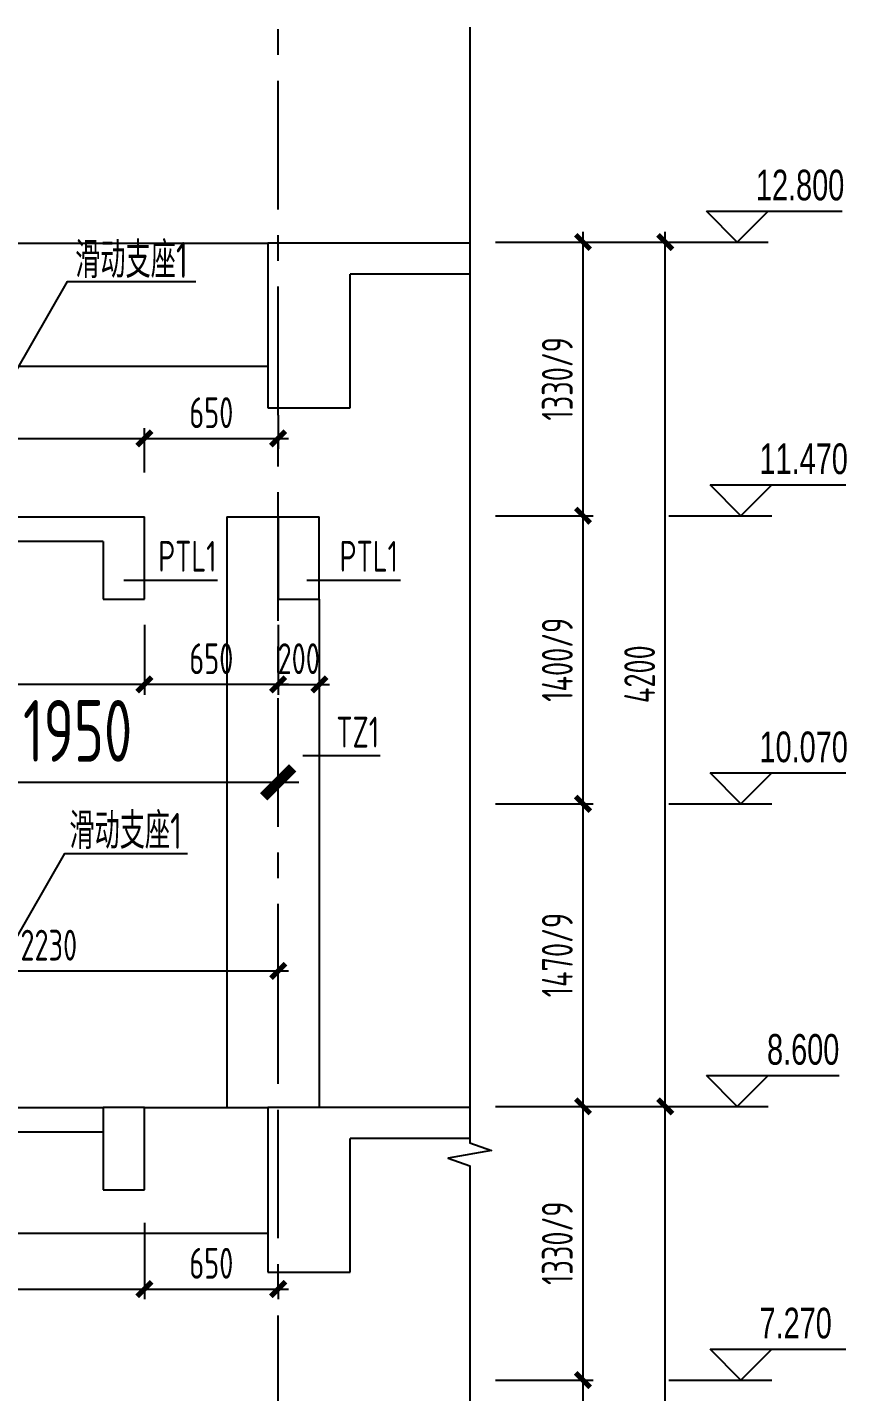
# Model space of a CAD drawing. Extents: x -187783 to -105087, y -63171 to 78346.
# Drawn here: x -119514 to -115531, y 4365 to 10995 of the extents above; entities that cross this region are included whole.
import ezdxf

# ---------------------------------------------------------------- set-up
doc = ezdxf.new("R2010")
doc.units = 0
doc.header["$LTSCALE"] = 500
doc.linetypes.add('CENTER', pattern=[2, 1.25, -0.25, 0.25, -0.25])
doc.linetypes.add('DASH', pattern=[0.35, 0.25, -0.1])
doc.layers.get('0').update_dxf_attribs({"linetype": 'CONTINUOUS'})
doc.layers.get('Defpoints').update_dxf_attribs({"color": 167, "linetype": 'CONTINUOUS'})
for name, color, linetype in [('A_STR-砼墙', 51, 'CONTINUOUS'), ('AXIS', 253, 'CENTER'), ('DIM', 3, 'CONTINUOUS'), ('PUB_TEXT', 7, 'CONTINUOUS'), ('s-beam', 4, 'DASH'), ('s-colu', 40, 'CONTINUOUS'), ('s-dim', 3, 'CONTINUOUS'), ('S_TEXT', 7, 'CONTINUOUS'), ('S_THIN', 7, 'CONTINUOUS'), ('三跑梯段-8-12$0$A_STR-砼墙', 51, 'CONTINUOUS')]:
    doc.layers.add(name, color=color, linetype=linetype)
doc.styles.add('_TCH_DIM', font='ros.shx', dxfattribs={"width": 0.8, "bigfont": 'jd.shx'})
doc.styles.add('TSSD_Dimension', font='tssdeng.shx', dxfattribs={"width": 0.7, "bigfont": 'TSSDCHN.SHX'})
doc.styles.add('TSSD_Rein', font='Tssdeng.shx', dxfattribs={"width": 0.7, "bigfont": 'hztxt.shx'})
doc.dimstyles.new('TSSD_100_100', dxfattribs={"dimtxt": 300, "dimasz": 100, "dimexe": 100, "dimexo": 250, "dimgap": 100, "dimtad": 1, "dimdec": 0, "dimzin": 0, "dimdsep": 46, "dimtxsty": 'TSSD_Dimension', "dimblk": 'ARCHTICK', "dimblk1": 'ARCHTICK', "dimblk2": 'ARCHTICK', "dimcen": 0, "dimdle": 100, "dimclrt": 7, "dimadec": 0, "dimazin": 0, "dimtfac": 1, "dimtdec": 0, "dimtix": 1, "dimtmove": 2, "dimatfit": 3, "dimfxl": 1, "dimtolj": 1, "dimtzin": 0, "dimarcsym": 0})
doc.dimstyles.new('TSSD_50_50', dxfattribs={"dimtxt": 150, "dimasz": 50, "dimexe": 50, "dimexo": 125, "dimgap": 50, "dimtad": 1, "dimdec": 0, "dimzin": 0, "dimdsep": 46, "dimtxsty": 'TSSD_Dimension', "dimblk": 'ARCHTICK', "dimblk1": 'ARCHTICK', "dimblk2": 'ARCHTICK', "dimcen": 0, "dimdle": 50, "dimclrt": 7, "dimadec": 0, "dimazin": 0, "dimtfac": 1, "dimtdec": 0, "dimtix": 1, "dimtmove": 2, "dimatfit": 3, "dimfxl": 1, "dimtolj": 1, "dimtzin": 0, "dimarcsym": 0})

# ---------------------------------------------------------------- blocks, each defined once
blk = doc.blocks.new('_ArchTick')
at = {"color": 0, "const_width": 0.5}
blk.add_lwpolyline([(-0.707, -0.707), (0.707, 0.707)], dxfattribs=at)
blk = doc.blocks.new('*D16')
at = {"layer": 'Defpoints', "color": 0, "transparency": 16777216}
for p in [(-117212.7, 5751.4), (-116412.7, 5751.4), (-117212.7, 1551.4)]:
    blk.add_point(p, dxfattribs=at)
at = {"layer": 's-dim', "color": 0, "lineweight": -2, "transparency": 16777216}
for p, q in [((-116412.7, 1501.4), (-116412.7, 5801.4)), ((-117087.7, 5751.4), (-116362.7, 5751.4)), ((-117087.7, 1551.4), (-116362.7, 1551.4))]:
    blk.add_line(p, q, dxfattribs=at)
at = {"layer": 's-dim', "color": 0, "lineweight": -2, "transparency": 16777216, "xscale": 50, "yscale": 50, "zscale": 50}
for p, rotation in [((-116412.7, 5751.4), 90), ((-116412.7, 1551.4), 270)]:
    blk.add_blockref('_ArchTick', p, dxfattribs=dict(at, rotation=rotation))
at = {"layer": 's-dim', "color": 7, "transparency": 16777216, "insert": (-116537.7, 3651.4), "char_height": 150, "attachment_point": 5, "rotation": 90, "style": 'TSSD_Dimension'}
blk.add_mtext('\\A1;4200', dxfattribs=at)
blk = doc.blocks.new('*D17')
at = {"layer": 'Defpoints', "color": 0, "transparency": 16777216}
for p in [(-117212.7, 9951.4), (-116412.7, 9951.4), (-117212.7, 5751.4)]:
    blk.add_point(p, dxfattribs=at)
at = {"layer": 's-dim', "color": 0, "lineweight": -2, "transparency": 16777216}
for p, q in [((-117087.7, 9951.4), (-116362.7, 9951.4)), ((-116412.7, 5701.4), (-116412.7, 10001.4)), ((-117087.7, 5751.4), (-116362.7, 5751.4))]:
    blk.add_line(p, q, dxfattribs=at)
at = {"layer": 's-dim', "color": 0, "lineweight": -2, "transparency": 16777216, "xscale": 50, "yscale": 50, "zscale": 50}
for p, rotation in [((-116412.7, 9951.4), 90), ((-116412.7, 5751.4), 270)]:
    blk.add_blockref('_ArchTick', p, dxfattribs=dict(at, rotation=rotation))
at = {"layer": 's-dim', "color": 7, "transparency": 16777216, "insert": (-116537.7, 7851.4), "char_height": 150, "attachment_point": 5, "rotation": 90, "style": 'TSSD_Dimension'}
blk.add_mtext('\\A1;4200', dxfattribs=at)
blk = doc.blocks.new('*D18')
at = {"layer": 'Defpoints', "color": 0, "transparency": 16777216}
for p in [(-117362.7, 9951.4), (-116812.7, 9951.4), (-117362.7, 8621.4)]:
    blk.add_point(p, dxfattribs=at)
at = {"layer": 's-dim', "color": 0, "lineweight": -2, "transparency": 16777216}
for p, q in [((-117237.7, 9951.4), (-116762.7, 9951.4)), ((-116812.7, 8571.4), (-116812.7, 10001.4)), ((-117237.7, 8621.4), (-116762.7, 8621.4))]:
    blk.add_line(p, q, dxfattribs=at)
at = {"layer": 's-dim', "color": 0, "lineweight": -2, "transparency": 16777216, "xscale": 50, "yscale": 50, "zscale": 50}
for p, rotation in [((-116812.7, 9951.4), 90), ((-116812.7, 8621.4), 270)]:
    blk.add_blockref('_ArchTick', p, dxfattribs=dict(at, rotation=rotation))
at = {"layer": 's-dim', "color": 7, "transparency": 16777216, "insert": (-116937.7, 9286.4), "char_height": 150, "attachment_point": 5, "rotation": 90, "style": 'TSSD_Dimension'}
blk.add_mtext('\\A1;1330/9', dxfattribs=at)
blk = doc.blocks.new('*D19')
at = {"layer": 'Defpoints', "color": 0, "transparency": 16777216}
for p in [(-117362.7, 8621.4), (-116812.7, 8621.4), (-117362.7, 7221.4)]:
    blk.add_point(p, dxfattribs=at)
at = {"layer": 's-dim', "color": 0, "lineweight": -2, "transparency": 16777216}
for p, q in [((-117237.7, 8621.4), (-116762.7, 8621.4)), ((-116812.7, 7171.4), (-116812.7, 8671.4)), ((-117237.7, 7221.4), (-116762.7, 7221.4))]:
    blk.add_line(p, q, dxfattribs=at)
at = {"layer": 's-dim', "color": 0, "lineweight": -2, "transparency": 16777216, "xscale": 50, "yscale": 50, "zscale": 50}
for p, rotation in [((-116812.7, 8621.4), 90), ((-116812.7, 7221.4), 270)]:
    blk.add_blockref('_ArchTick', p, dxfattribs=dict(at, rotation=rotation))
at = {"layer": 's-dim', "color": 7, "transparency": 16777216, "insert": (-116937.7, 7921.4), "char_height": 150, "attachment_point": 5, "rotation": 90, "style": 'TSSD_Dimension'}
blk.add_mtext('\\A1;1400/9', dxfattribs=at)
blk = doc.blocks.new('*D20')
at = {"layer": 'Defpoints', "color": 0, "transparency": 16777216}
for p in [(-117362.7, 7221.4), (-116812.7, 7221.4), (-117362.7, 5751.4)]:
    blk.add_point(p, dxfattribs=at)
at = {"layer": 's-dim', "color": 0, "lineweight": -2, "transparency": 16777216}
for p, q in [((-116812.7, 5701.4), (-116812.7, 7271.4)), ((-117237.7, 7221.4), (-116762.7, 7221.4)), ((-117237.7, 5751.4), (-116762.7, 5751.4))]:
    blk.add_line(p, q, dxfattribs=at)
at = {"layer": 's-dim', "color": 0, "lineweight": -2, "transparency": 16777216, "xscale": 50, "yscale": 50, "zscale": 50}
for p, rotation in [((-116812.7, 7221.4), 90), ((-116812.7, 5751.4), 270)]:
    blk.add_blockref('_ArchTick', p, dxfattribs=dict(at, rotation=rotation))
at = {"layer": 's-dim', "color": 7, "transparency": 16777216, "insert": (-116937.7, 6486.4), "char_height": 150, "attachment_point": 5, "rotation": 90, "style": 'TSSD_Dimension'}
blk.add_mtext('\\A1;1470/9', dxfattribs=at)
blk = doc.blocks.new('*D21')
at = {"layer": 'Defpoints', "color": 0, "transparency": 16777216}
for p in [(-117362.7, 5751.4), (-116812.7, 5751.4), (-117362.7, 4421.4)]:
    blk.add_point(p, dxfattribs=at)
at = {"layer": 's-dim', "color": 0, "lineweight": -2, "transparency": 16777216}
for p, q in [((-116812.7, 4371.4), (-116812.7, 5801.4)), ((-117237.7, 5751.4), (-116762.7, 5751.4)), ((-117237.7, 4421.4), (-116762.7, 4421.4))]:
    blk.add_line(p, q, dxfattribs=at)
at = {"layer": 's-dim', "color": 0, "lineweight": -2, "transparency": 16777216, "xscale": 50, "yscale": 50, "zscale": 50}
for p, rotation in [((-116812.7, 5751.4), 90), ((-116812.7, 4421.4), 270)]:
    blk.add_blockref('_ArchTick', p, dxfattribs=dict(at, rotation=rotation))
at = {"layer": 's-dim', "color": 7, "transparency": 16777216, "insert": (-116937.7, 5086.4), "char_height": 150, "attachment_point": 5, "rotation": 90, "style": 'TSSD_Dimension'}
blk.add_mtext('\\A1;1330/9', dxfattribs=at)
blk = doc.blocks.new('*D22')
at = {"layer": 'Defpoints', "color": 0, "transparency": 16777216}
for p in [(-117362.7, 4421.4), (-116812.7, 4421.4), (-117362.7, 3021.4)]:
    blk.add_point(p, dxfattribs=at)
at = {"layer": 's-dim', "color": 0, "lineweight": -2, "transparency": 16777216}
for p, q in [((-116812.7, 2971.4), (-116812.7, 4471.4)), ((-117237.7, 4421.4), (-116762.7, 4421.4)), ((-117237.7, 3021.4), (-116762.7, 3021.4))]:
    blk.add_line(p, q, dxfattribs=at)
at = {"layer": 's-dim', "color": 0, "lineweight": -2, "transparency": 16777216, "xscale": 50, "yscale": 50, "zscale": 50}
for p, rotation in [((-116812.7, 4421.4), 90), ((-116812.7, 3021.4), 270)]:
    blk.add_blockref('_ArchTick', p, dxfattribs=dict(at, rotation=rotation))
at = {"layer": 's-dim', "color": 7, "transparency": 16777216, "insert": (-116937.7, 3721.4), "char_height": 150, "attachment_point": 5, "rotation": 90, "style": 'TSSD_Dimension'}
blk.add_mtext('\\A1;1400/9', dxfattribs=at)
blk = doc.blocks.new('*D63')
at = {"layer": 'Defpoints', "color": 0, "transparency": 16777216}
for p in [(-120464.7, 5310.5), (-118944.7, 5310.5), (-118944.7, 4863.9)]:
    blk.add_point(p, dxfattribs=at)
at = {"layer": 's-dim', "color": 0, "lineweight": -2, "transparency": 16777216}
for p, q in [((-120464.7, 5185.5), (-120464.7, 4813.9)), ((-118944.7, 5185.5), (-118944.7, 4813.9)), ((-120514.7, 4863.9), (-118894.7, 4863.9))]:
    blk.add_line(p, q, dxfattribs=at)
at = {"layer": 's-dim', "color": 0, "lineweight": -2, "transparency": 16777216, "xscale": 50, "yscale": 50, "zscale": 50, "rotation": 180}
blk.add_blockref('_ArchTick', (-120464.7, 4863.9), dxfattribs=at)
at = {"layer": 's-dim', "color": 0, "lineweight": -2, "transparency": 16777216, "xscale": 50, "yscale": 50, "zscale": 50}
blk.add_blockref('_ArchTick', (-118944.7, 4863.9), dxfattribs=at)
at = {"layer": 's-dim', "color": 7, "transparency": 16777216, "insert": (-119704.7, 4988.9), "char_height": 150, "attachment_point": 5, "style": 'TSSD_Dimension'}
blk.add_mtext('\\A1;1520', dxfattribs=at)
blk = doc.blocks.new('*D64')
at = {"layer": 'Defpoints', "color": 0, "transparency": 16777216}
for p in [(-118944.7, 5310.5), (-118294.7, 4987.5), (-118294.7, 4863.9)]:
    blk.add_point(p, dxfattribs=at)
at = {"layer": 's-dim', "color": 0, "lineweight": -2, "transparency": 16777216}
for p, q in [((-118944.7, 5185.5), (-118944.7, 4813.9)), ((-118994.7, 4863.9), (-118244.7, 4863.9)), ((-118294.7, 4862.5), (-118294.7, 4813.9))]:
    blk.add_line(p, q, dxfattribs=at)
at = {"layer": 's-dim', "color": 0, "lineweight": -2, "transparency": 16777216, "xscale": 50, "yscale": 50, "zscale": 50, "rotation": 180}
blk.add_blockref('_ArchTick', (-118944.7, 4863.9), dxfattribs=at)
at = {"layer": 's-dim', "color": 0, "lineweight": -2, "transparency": 16777216, "xscale": 50, "yscale": 50, "zscale": 50}
blk.add_blockref('_ArchTick', (-118294.7, 4863.9), dxfattribs=at)
at = {"layer": 's-dim', "color": 7, "transparency": 16777216, "insert": (-118619.7, 4988.9), "char_height": 150, "attachment_point": 5, "style": 'TSSD_Dimension'}
blk.add_mtext('\\A1;650', dxfattribs=at)
blk = doc.blocks.new('*D66')
at = {"layer": 'Defpoints', "color": 0, "transparency": 16777216}
for p in [(-118294.7, 6409.6), (-120524.7, 5976.9), (-118294.7, 5745.7)]:
    blk.add_point(p, dxfattribs=at)
at = {"layer": 's-dim', "color": 0, "lineweight": -2, "transparency": 16777216}
for p, q in [((-120524.7, 6101.9), (-120524.7, 6459.6)), ((-118294.7, 5870.7), (-118294.7, 6459.6)), ((-120574.7, 6409.6), (-118244.7, 6409.6))]:
    blk.add_line(p, q, dxfattribs=at)
at = {"layer": 's-dim', "color": 0, "lineweight": -2, "transparency": 16777216, "xscale": 50, "yscale": 50, "zscale": 50, "rotation": 180}
blk.add_blockref('_ArchTick', (-120524.7, 6409.6), dxfattribs=at)
at = {"layer": 's-dim', "color": 0, "lineweight": -2, "transparency": 16777216, "xscale": 50, "yscale": 50, "zscale": 50}
blk.add_blockref('_ArchTick', (-118294.7, 6409.6), dxfattribs=at)
at = {"layer": 's-dim', "color": 7, "transparency": 16777216, "insert": (-119409.7, 6534.6), "char_height": 150, "attachment_point": 5, "style": 'TSSD_Dimension'}
blk.add_mtext('\\A1;2230', dxfattribs=at)
blk = doc.blocks.new('*D68')
at = {"layer": 'Defpoints', "color": 0, "transparency": 16777216}
for p in [(-118944.7, 8215.7), (-118294.7, 8215.7), (-118944.7, 7801.7)]:
    blk.add_point(p, dxfattribs=at)
at = {"layer": 's-dim', "color": 0, "lineweight": -2, "transparency": 16777216}
for p, q in [((-118944.7, 8090.7), (-118944.7, 7751.7)), ((-118294.7, 8090.7), (-118294.7, 7751.7)), ((-118244.7, 7801.7), (-118994.7, 7801.7))]:
    blk.add_line(p, q, dxfattribs=at)
at = {"layer": 's-dim', "color": 0, "lineweight": -2, "transparency": 16777216, "xscale": 50, "yscale": 50, "zscale": 50, "rotation": 180}
blk.add_blockref('_ArchTick', (-118944.7, 7801.7), dxfattribs=at)
at = {"layer": 's-dim', "color": 0, "lineweight": -2, "transparency": 16777216, "xscale": 50, "yscale": 50, "zscale": 50}
blk.add_blockref('_ArchTick', (-118294.7, 7801.7), dxfattribs=at)
at = {"layer": 's-dim', "color": 7, "transparency": 16777216, "insert": (-118619.7, 7926.7), "char_height": 150, "attachment_point": 5, "style": 'TSSD_Dimension'}
blk.add_mtext('\\A1;650', dxfattribs=at)
blk = doc.blocks.new('*D69')
at = {"layer": 'Defpoints', "color": 0, "transparency": 16777216}
for p in [(-118944.7, 8997.2), (-120524.7, 8861.4), (-118944.7, 8705.8)]:
    blk.add_point(p, dxfattribs=at)
at = {"layer": 's-dim', "color": 0, "lineweight": -2, "transparency": 16777216}
for p, q in [((-120524.7, 8986.4), (-120524.7, 9047.2)), ((-118944.7, 8830.8), (-118944.7, 9047.2)), ((-120574.7, 8997.2), (-118894.7, 8997.2))]:
    blk.add_line(p, q, dxfattribs=at)
at = {"layer": 's-dim', "color": 0, "lineweight": -2, "transparency": 16777216, "xscale": 50, "yscale": 50, "zscale": 50, "rotation": 180}
blk.add_blockref('_ArchTick', (-120524.7, 8997.2), dxfattribs=at)
at = {"layer": 's-dim', "color": 0, "lineweight": -2, "transparency": 16777216, "xscale": 50, "yscale": 50, "zscale": 50}
blk.add_blockref('_ArchTick', (-118944.7, 8997.2), dxfattribs=at)
at = {"layer": 's-dim', "color": 7, "transparency": 16777216, "insert": (-119734.7, 9122.2), "char_height": 150, "attachment_point": 5, "style": 'TSSD_Dimension'}
blk.add_mtext('\\A1;1580', dxfattribs=at)
blk = doc.blocks.new('*D70')
at = {"layer": 'Defpoints', "color": 0, "transparency": 16777216}
for p in [(-118294.7, 9235.8), (-118294.7, 8997.2), (-118944.7, 8705.8)]:
    blk.add_point(p, dxfattribs=at)
at = {"layer": 's-dim', "color": 0, "lineweight": -2, "transparency": 16777216}
for p, q in [((-118294.7, 9110.8), (-118294.7, 8947.2)), ((-118944.7, 8830.8), (-118944.7, 9047.2)), ((-118994.7, 8997.2), (-118244.7, 8997.2))]:
    blk.add_line(p, q, dxfattribs=at)
at = {"layer": 's-dim', "color": 0, "lineweight": -2, "transparency": 16777216, "xscale": 50, "yscale": 50, "zscale": 50, "rotation": 180}
blk.add_blockref('_ArchTick', (-118944.7, 8997.2), dxfattribs=at)
at = {"layer": 's-dim', "color": 0, "lineweight": -2, "transparency": 16777216, "xscale": 50, "yscale": 50, "zscale": 50}
blk.add_blockref('_ArchTick', (-118294.7, 8997.2), dxfattribs=at)
at = {"layer": 's-dim', "color": 7, "transparency": 16777216, "insert": (-118619.7, 9122.2), "char_height": 150, "attachment_point": 5, "style": 'TSSD_Dimension'}
blk.add_mtext('\\A1;650', dxfattribs=at)
blk = doc.blocks.new('*D291')
at = {"layer": 'Defpoints', "color": 0, "transparency": 16777216}
for p in [(-118294.7, 7801.7), (-118094.7, 7801.7), (-118094.7, 7801.7)]:
    blk.add_point(p, dxfattribs=at)
at = {"layer": 's-dim', "color": 0, "lineweight": -2, "transparency": 16777216}
for p, q in [((-118294.7, 7926.7), (-118294.7, 7851.7)), ((-118094.7, 7926.7), (-118094.7, 7851.7)), ((-118294.7, 7801.7), (-118344.7, 7801.7)), ((-118294.7, 7801.7), (-118094.7, 7801.7)), ((-118094.7, 7801.7), (-118044.7, 7801.7))]:
    blk.add_line(p, q, dxfattribs=at)
at = {"layer": 's-dim', "color": 0, "lineweight": -2, "transparency": 16777216, "xscale": 50, "yscale": 50, "zscale": 50}
blk.add_blockref('_ArchTick', (-118294.7, 7801.7), dxfattribs=at)
at = {"layer": 's-dim', "color": 0, "lineweight": -2, "transparency": 16777216, "xscale": 50, "yscale": 50, "zscale": 50, "rotation": 180}
blk.add_blockref('_ArchTick', (-118094.7, 7801.7), dxfattribs=at)
at = {"layer": 's-dim', "color": 7, "transparency": 16777216, "insert": (-118194.7, 7926.7), "char_height": 150, "attachment_point": 5, "style": 'TSSD_Dimension'}
blk.add_mtext('\\A1;200', dxfattribs=at)
blk = doc.blocks.new('*D374')
at = {"layer": 'Defpoints', "color": 0, "transparency": 16777216}
for p in [(-120464.7, 8215.7), (-118944.7, 8215.7), (-120464.7, 7801.7)]:
    blk.add_point(p, dxfattribs=at)
at = {"layer": 's-dim', "color": 0, "lineweight": -2, "transparency": 16777216}
for p, q in [((-120464.7, 8090.7), (-120464.7, 7751.7)), ((-118944.7, 8090.7), (-118944.7, 7751.7)), ((-118894.7, 7801.7), (-120514.7, 7801.7))]:
    blk.add_line(p, q, dxfattribs=at)
at = {"layer": 's-dim', "color": 0, "lineweight": -2, "transparency": 16777216, "xscale": 50, "yscale": 50, "zscale": 50, "rotation": 180}
blk.add_blockref('_ArchTick', (-120464.7, 7801.7), dxfattribs=at)
at = {"layer": 's-dim', "color": 0, "lineweight": -2, "transparency": 16777216, "xscale": 50, "yscale": 50, "zscale": 50}
blk.add_blockref('_ArchTick', (-118944.7, 7801.7), dxfattribs=at)
at = {"layer": 's-dim', "color": 7, "transparency": 16777216, "insert": (-119704.7, 7926.7), "char_height": 150, "attachment_point": 5, "style": 'TSSD_Dimension'}
blk.add_mtext('\\A1;1520', dxfattribs=at)
blk = doc.blocks.new('*D420')
at = {"layer": 'Defpoints', "color": 0, "transparency": 16777216}
for p in [(-118294.7, 7326), (-120244.7, 7005.7), (-118294.7, 7005.7)]:
    blk.add_point(p, dxfattribs=at)
at = {"layer": 'DIM', "color": 0, "lineweight": -2, "transparency": 16777216}
for p, q in [((-120244.7, 7255.7), (-120244.7, 7426)), ((-118294.7, 7255.7), (-118294.7, 7426)), ((-120344.7, 7326), (-118194.7, 7326))]:
    blk.add_line(p, q, dxfattribs=at)
at = {"layer": 'DIM', "color": 0, "lineweight": -2, "transparency": 16777216, "xscale": 100, "yscale": 100, "zscale": 100, "rotation": 180}
blk.add_blockref('_ArchTick', (-120244.7, 7326), dxfattribs=at)
at = {"layer": 'DIM', "color": 0, "lineweight": -2, "transparency": 16777216, "xscale": 100, "yscale": 100, "zscale": 100}
blk.add_blockref('_ArchTick', (-118294.7, 7326), dxfattribs=at)
at = {"layer": 'DIM', "color": 7, "transparency": 16777216, "insert": (-119269.7, 7576), "char_height": 300, "attachment_point": 5, "style": 'TSSD_Dimension'}
blk.add_mtext('\\A1;1950', dxfattribs=at)

msp = doc.modelspace()

# ---------------------------------------------------------------- linework, layer by layer
at = {"color": 4, "ltscale": 0.001}
for points in [[(-119924.5, 8705.5, 0), (-119319.1, 9759.7, 0), (-118694.2, 9759.7, 0)], [(-119937.2, 5925.6, 0), (-119331.8, 6979.8, 0), (-118736, 6979.8, 0)]]:
    msp.add_polyline3d(points, dxfattribs=at)
at = {"layer": 'A_STR-砼墙'}
for p, q in [((-117944.7, 9945.7), (-118344.7, 9945.7)), ((-118344.7, 9945.7), (-118344.7, 9145.7)), ((-117362.7, 9945.7), (-117944.7, 9945.7)), ((-117362.7, 9795.7), (-117944.7, 9795.7)), ((-117944.7, 9145.7), (-117944.7, 9795.7)), ((-118344.7, 9145.7), (-117944.7, 9145.7)), ((-118944.7, 5745.7), (-119144.7, 5745.7)), ((-117944.7, 5745.7), (-118344.7, 5745.7)), ((-118344.7, 5745.7), (-118344.7, 4945.7)), ((-117362.7, 5745.7), (-117944.7, 5745.7)), ((-117944.7, 4945.7), (-117944.7, 5595.7)), ((-117362.7, 5595.7), (-117944.7, 5595.7)), ((-118344.7, 4945.7), (-117944.7, 4945.7))]:
    msp.add_line(p, q, dxfattribs=at)
at = {"layer": 'AXIS', "color": 1}
msp.add_line((-118294.7, -10889.8), (-118294.7, 10994.8), dxfattribs=at)
at = {"layer": 'DIM'}
for p, q in [((-116062.7, 9951.4), (-116212.7, 10101.4)), ((-116212.7, 10101.4), (-115553.1, 10101.4)), ((-116062.7, 9951.4), (-115912.7, 10101.4)), ((-116412.7, 9951.4), (-115912.7, 9951.4)), ((-116045.5, 8621.4), (-116195.5, 8771.4)), ((-116195.5, 8771.4), (-115535.9, 8771.4)), ((-116045.5, 8621.4), (-115895.5, 8771.4)), ((-116395.5, 8621.4), (-115895.5, 8621.4)), ((-116045.5, 7221.4), (-116195.5, 7371.4)), ((-116195.5, 7371.4), (-115535.9, 7371.4)), ((-116045.5, 7221.4), (-115895.5, 7371.4)), ((-116395.5, 7221.4), (-115895.5, 7221.4)), ((-116062.7, 5751.4), (-116212.7, 5901.4)), ((-116212.7, 5901.4), (-115567.2, 5901.4)), ((-116062.7, 5751.4), (-115912.7, 5901.4)), ((-116412.7, 5751.4), (-115912.7, 5751.4)), ((-116045.5, 4421.4), (-116195.5, 4571.4)), ((-116195.5, 4571.4), (-115535.9, 4571.4)), ((-116045.5, 4421.4), (-115895.5, 4571.4)), ((-116395.5, 4421.4), (-115895.5, 4421.4))]:
    msp.add_line(p, q, dxfattribs=at)
at = {"layer": 's-beam', "linetype": 'Continuous'}
for p, q in [((-122764.7, 9945.7), (-118344.7, 9945.7)), ((-118344.7, 9346.9), (-121644.7, 9346.9)), ((-118944.7, 8215.7), (-118944.7, 8615.7)), ((-118294.7, 8615.7), (-118294.7, 8215.7)), ((-118094.7, 8215.7), (-118094.7, 8615.7)), ((-119144.7, 8495.7), (-119144.7, 8215.7)), ((-119144.7, 8215.7), (-118944.7, 8215.7)), ((-118294.7, 8215.7), (-118094.7, 8215.7)), ((-119144.7, 5745.7), (-119144.7, 5345.7)), ((-118944.7, 5345.7), (-118944.7, 5745.7)), ((-118944.7, 5745.7), (-118344.7, 5745.7)), ((-119144.7, 5345.7), (-118944.7, 5345.7)), ((-121222.3, 5135.3), (-118344.7, 5135.3))]:
    msp.add_line(p, q, dxfattribs=at)
at = {"layer": 's-colu'}
for p, q in [((-118544.7, 8615.7), (-118544.7, 5745.7)), ((-118094.7, 8215.7), (-118094.7, 5745.7))]:
    msp.add_line(p, q, dxfattribs=at)
at = {"layer": 's-dim'}
msp.add_lwpolyline([(-117362.7, 10994.8), (-117362.7, 5574.8), (-117257.7, 5536.6), (-117467.7, 5499.5), (-117362.7, 5462.3), (-117362.7, -10800.2)], dxfattribs=at)
at = {"layer": 'S_THIN'}
for p, q in [((-119044.8, 8308.1), (-118589.3, 8308.1)), ((-118154.8, 8308.1), (-117699.4, 8308.1)), ((-117799.1, 7454), (-118174.5, 7454))]:
    msp.add_line(p, q, dxfattribs=at)
at = {"layer": '三跑梯段-8-12$0$A_STR-砼墙'}
for p, q in [((-120524.7, 8615.7), (-118944.7, 8615.7)), ((-118544.7, 8615.7), (-118094.7, 8615.7)), ((-119144.7, 8495.7), (-120214.7, 8495.7)), ((-120214.7, 5745.7), (-119144.7, 5745.7)), ((-119144.7, 5745.7), (-119144.7, 5625.7)), ((-119144.7, 5625.7), (-120214.7, 5625.7))]:
    msp.add_line(p, q, dxfattribs=at)

# ---------------------------------------------------------------- texts
at = {"layer": 'PUB_TEXT', "style": '_TCH_DIM', "width": 0.705882}
for s, p in [('12.800', (-115972.1, 10153.9)), ('11.470', (-115954.9, 8823.9)), ('10.070', (-115954.9, 7423.9)), ('8.600', (-115918.2, 5953.9)), ('7.270', (-115954.9, 4623.9))]:
    msp.add_text(s, height=148.75, dxfattribs=at).set_placement(p)
at = {"layer": 's-dim', "color": 0, "style": 'TSSD_Rein', "width": 0.7}
for p in [(-119281.7, 9776.6), (-119309.9, 7002.5)]:
    msp.add_text('滑动支座1', height=175, dxfattribs=at).set_placement(p)
at = {"layer": 'S_TEXT', "ltscale": 99, "style": 'TSSD_Dimension', "width": 0.7}
for s, p in [('PTL1', (-118877.8, 8349.2)), ('PTL1', (-117996.1, 8349.2)), ('TZ1', (-118012.1, 7495.1))]:
    msp.add_text(s, height=150, dxfattribs=at).set_placement(p)

# ---------------------------------------------------------------- dimensions: what is measured, and where the dimension line sits
at = {"layer": 'DIM'}
dim = msp.add_linear_dim(base=(-118294.7, 7326), p1=(-120244.7, 7005.7), p2=(-118294.7, 7005.7), dimstyle='TSSD_100_100', dxfattribs=at)
dim.commit()
dim.dimension.update_dxf_attribs({"geometry": '*D420', "text_midpoint": (-119269.7, 7576)})
at = {"layer": 's-dim'}
for p1, p2, text, picture, middle in [((-117362.7, 8621.4), (-117362.7, 9951.4), '1330/9', '*D18', (-116937.7, 9286.4)), ((-117362.7, 7221.4), (-117362.7, 8621.4), '1400/9', '*D19', (-116937.7, 7921.4)), ((-117362.7, 5751.4), (-117362.7, 7221.4), '1470/9', '*D20', (-116937.7, 6486.4)), ((-117362.7, 4421.4), (-117362.7, 5751.4), '1330/9', '*D21', (-116937.7, 5086.4)), ((-117362.7, 3021.4), (-117362.7, 4421.4), '1400/9', '*D22', (-116937.7, 3721.4))]:
    dim = msp.add_aligned_dim(p1=p1, p2=p2, distance=-550, text=text, dimstyle='TSSD_50_50', dxfattribs=at)
    dim.commit()
    dim.dimension.update_dxf_attribs({"geometry": picture, "text_midpoint": middle})
for p1, p2, picture, middle in [((-117212.7, 5751.4), (-117212.7, 9951.4), '*D17', (-116537.7, 7851.4)), ((-117212.7, 1551.4), (-117212.7, 5751.4), '*D16', (-116537.7, 3651.4))]:
    dim = msp.add_aligned_dim(p1=p1, p2=p2, distance=-800, dimstyle='TSSD_50_50', dxfattribs=at)
    dim.commit()
    dim.dimension.update_dxf_attribs({"geometry": picture, "text_midpoint": middle})
for base, p1, p2, picture, middle in [((-118944.7, 8997.2), (-120524.7, 8861.4), (-118944.7, 8705.8), '*D69', (-119734.7, 9122.2)), ((-118294.7, 8997.2), (-118944.7, 8705.8), (-118294.7, 9235.8), '*D70', (-118619.7, 9122.2)), ((-120464.7, 7801.7), (-118944.7, 8215.7), (-120464.7, 8215.7), '*D374', (-119704.7, 7926.7)), ((-118944.7, 7801.7), (-118294.7, 8215.7), (-118944.7, 8215.7), '*D68', (-118619.7, 7926.7)), ((-118094.7, 7801.7), (-118294.7, 7801.7), (-118094.7, 7801.7), '*D291', (-118194.7, 7926.7)), ((-118294.7, 6409.6), (-120524.7, 5976.9), (-118294.7, 5745.7), '*D66', (-119409.7, 6534.6)), ((-118944.7, 4863.9), (-120464.7, 5310.5), (-118944.7, 5310.5), '*D63', (-119704.7, 4988.9)), ((-118294.7, 4863.9), (-118944.7, 5310.5), (-118294.7, 4987.5), '*D64', (-118619.7, 4988.9))]:
    dim = msp.add_linear_dim(base=base, p1=p1, p2=p2, dimstyle='TSSD_50_50', dxfattribs=at)
    dim.commit()
    dim.dimension.update_dxf_attribs({"geometry": picture, "text_midpoint": middle})

doc.saveas('drawing.dxf')
